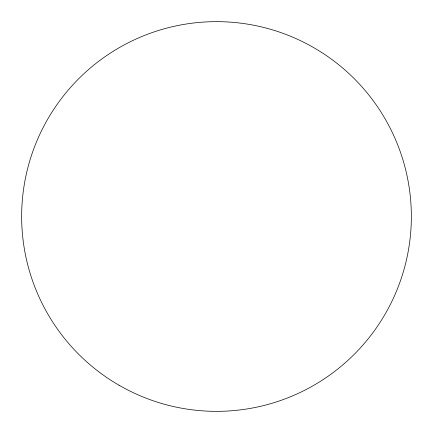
<?xml version="1.0" encoding="UTF-8"?>
<svg xmlns="http://www.w3.org/2000/svg" width="433" height="433" viewBox="0 0 433 433"><rect width="100%" height="100%" fill="white"/><g stroke="black" fill="none" stroke-linecap="round" stroke-linejoin="round"><path stroke-width="0.65" d="M119.075 385.246A194.85 194.85 0 0 0 411.35 216.5A194.85 194.85 0 0 0 119.075 47.754A194.85 194.85 0 0 0 119.075 385.246"/></g></svg>
